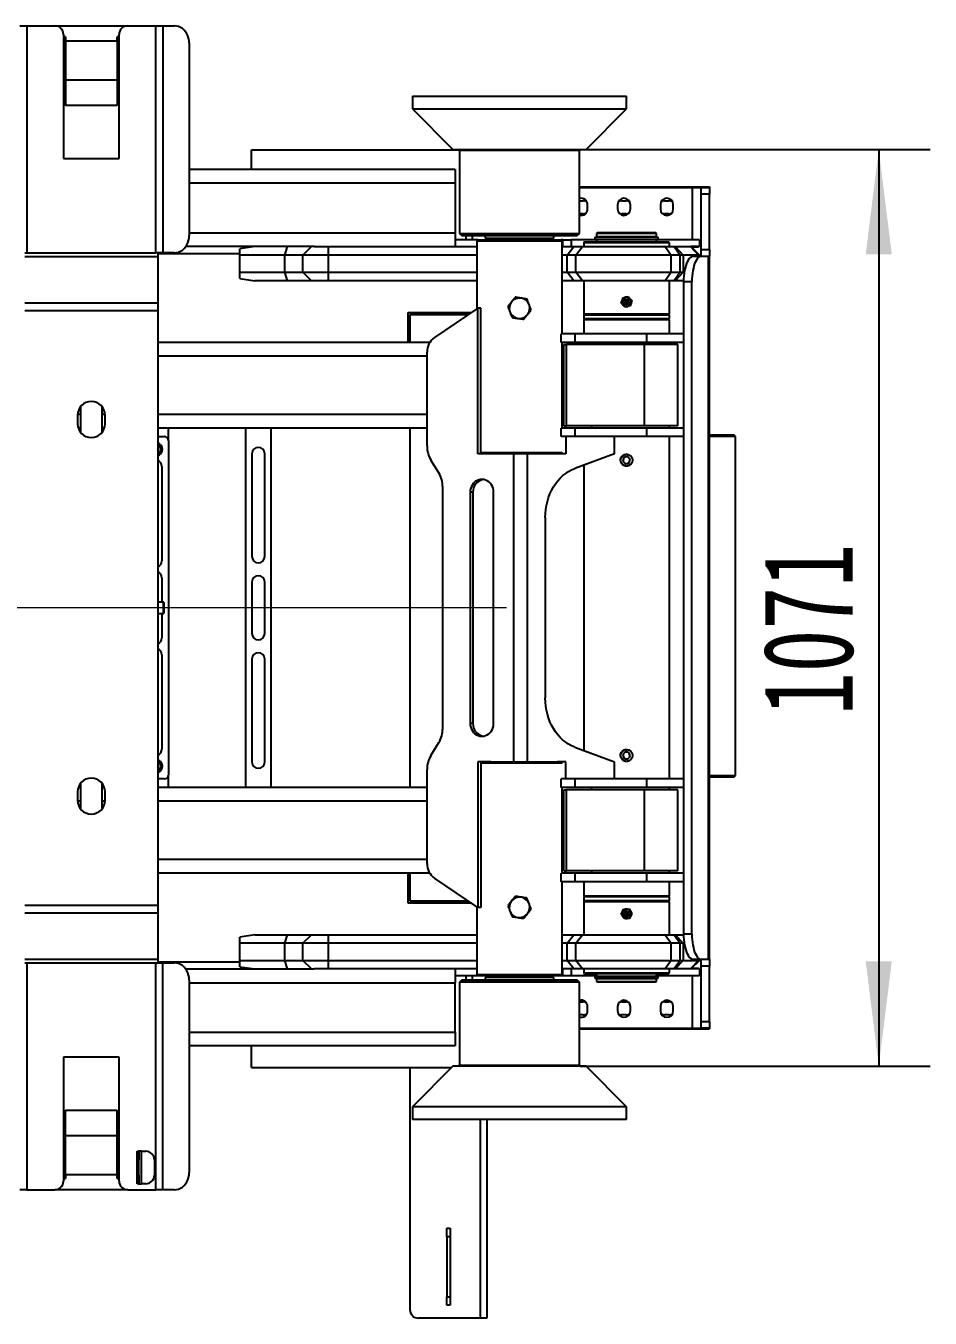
# Model space of a CAD drawing. Header units: millimetres. Extents: x 0 to 420, y 0 to 297.
# Drawn here: x 272.2 to 307.4, y 105.4 to 155.7 of the extents above; entities that cross this region are included whole.
import ezdxf

# ---------------------------------------------------------------- set-up
doc = ezdxf.new("R2010")
doc.units = ezdxf.units.MM
doc.linetypes.add('CENTERX2', pattern=[20.32, 12.7, -2.54, 2.54, -2.54])
doc.layers.add('标注层', color=7, linetype='Continuous')
doc.styles.add('SLDTEXTSTYLE7', font='TXT', dxfattribs={"width": 0.7})
doc.dimstyles.new('SLDDIMSTYLE0', dxfattribs={"dimtxt": 3.5, "dimasz": 4.08, "dimexe": 0, "dimexo": 0.0625, "dimgap": 0.875, "dimtad": 2, "dimlfac": 30, "dimrnd": 1e-09, "dimzin": 12, "dimdsep": 46, "dimtxsty": 'SLDTEXTSTYLE7', "dimsah": 1, "dimcen": 0.09, "dimadec": 0, "dimazin": 3, "dimtfac": 1, "dimtofl": 0, "dimtmove": 0, "dimatfit": 3, "dimfxl": 0, "dimfrac": 2, "dimtolj": 1, "dimtzin": 12, "dimarcsym": 0})

# ---------------------------------------------------------------- blocks, each defined once
blk = doc.blocks.new('_D_10')
at = {"layer": '标注层'}
for p, q in [((293.975, 150.892), (307.359, 150.892)), ((305.359, 150.892), (305.359, 115.192)), ((293.742, 115.192), (307.359, 115.192))]:
    blk.add_line(p, q, dxfattribs=at)
for points in [[(305.359, 150.892), (304.851, 146.812), (305.867, 146.812)], [(305.359, 115.192), (305.867, 119.272), (304.851, 119.272)]]:
    blk.add_solid(points, dxfattribs=at)
at = {"layer": '标注层', "insert": (300.847, 128.861), "char_height": 3.5, "attachment_point": 1, "rotation": 90, "style": 'SLDTEXTSTYLE7'}
blk.add_mtext('1071', dxfattribs=at)

msp = doc.modelspace()

# ---------------------------------------------------------------- linework, layer by layer
at = {"color": 7, "linetype": 'Continuous', "lineweight": 25}
for p, q in [((271.9301, 155.70895), (272.19677, 155.70895)), ((272.19677, 155.70895), (272.19677, 146.87043)), ((272.19677, 155.70895), (273.29198, 155.70895)), ((273.29198, 155.70895), (276.12531, 155.70895)), ((276.12531, 155.70895), (277.22053, 155.70895)), ((277.22053, 146.87043), (277.22053, 155.70895)), ((277.22053, 155.70895), (277.48719, 155.70895)), ((277.48719, 155.70895), (277.48719, 146.87043)), ((277.48719, 155.70895), (277.94078, 155.70895)), ((273.62531, 155.37561), (273.62531, 150.54228)), ((273.70865, 155.27561), (273.62531, 155.27561)), ((273.70865, 155.27561), (273.70865, 155.10895)), ((275.70865, 155.10895), (273.70865, 155.10895)), ((273.70865, 155.10895), (273.70865, 153.59939)), ((275.70865, 155.10895), (275.70865, 155.27561)), ((275.79198, 155.27561), (275.70865, 155.27561)), ((275.70865, 155.10895), (275.70865, 153.59939)), ((275.79198, 150.54228), (275.79198, 155.37561)), ((278.51813, 155.04228), (278.51813, 147.53709)), ((275.70865, 153.59939), (273.70865, 153.59939)), ((273.70865, 153.59939), (273.70865, 152.60895)), ((275.70865, 153.59939), (275.70865, 152.60895)), ((275.70865, 152.60895), (273.70865, 152.60895)), ((287.20865, 152.97561), (287.20865, 152.47561)), ((287.20865, 152.97561), (295.54198, 152.97561)), ((295.54198, 152.47561), (295.54198, 152.97561)), ((287.20865, 152.47561), (288.77531, 150.89228)), ((287.20865, 152.47561), (295.54198, 152.47561)), ((293.97531, 150.89228), (295.54198, 152.47561)), ((273.62531, 150.54228), (275.79198, 150.54228)), ((280.94198, 150.10895), (280.94198, 150.87561)), ((280.94198, 150.87561), (289.03751, 150.87561)), ((288.77531, 150.89228), (293.97531, 150.89228)), ((289.04198, 150.85895), (289.04198, 147.62561)), ((293.70865, 147.62561), (293.70865, 150.85895)), ((288.87531, 150.10895), (278.51813, 150.10895)), ((288.87531, 150.10895), (288.87531, 149.57561)), ((288.87531, 149.57561), (288.87531, 147.64228)), ((293.70865, 149.44228), (298.24198, 149.44228)), ((293.70865, 149.40895), (298.10865, 149.40895)), ((298.10865, 149.40895), (298.44198, 149.40895)), ((298.24198, 149.44228), (298.77531, 149.44228)), ((298.44198, 149.40895), (298.77531, 149.40895)), ((298.44198, 149.15646), (298.44198, 149.40895)), ((298.77531, 149.15646), (298.44198, 149.15646)), ((298.44198, 146.99477), (298.44198, 149.15646)), ((298.77531, 149.44228), (298.77531, 149.40895)), ((298.77531, 149.40895), (298.77531, 149.15646)), ((298.77531, 146.99477), (298.77531, 149.15646)), ((293.70865, 148.89228), (293.85865, 148.89228)), ((294.02531, 148.57561), (294.02531, 148.74228)), ((295.19198, 148.74228), (295.19198, 148.57561)), ((295.35865, 148.89228), (295.52531, 148.89228)), ((295.69198, 148.57561), (295.69198, 148.74228)), ((296.85865, 148.74228), (296.85865, 148.57561)), ((297.02531, 148.89228), (297.19198, 148.89228)), ((297.35865, 148.57561), (297.35865, 148.74228)), ((293.85865, 148.39228), (293.70865, 148.39228)), ((295.52531, 148.39228), (295.35865, 148.39228)), ((297.19198, 148.39228), (297.02531, 148.39228)), ((288.87531, 147.64228), (288.87531, 147.10895)), ((289.04198, 147.62561), (289.14198, 147.52561)), ((289.04198, 147.62561), (293.70865, 147.62561)), ((293.60865, 147.52561), (289.14198, 147.52561)), ((290.04198, 147.52561), (290.04198, 147.44228)), ((292.70865, 147.44228), (292.70865, 147.52561)), ((293.60865, 147.52561), (293.70865, 147.62561)), ((294.40865, 147.65895), (294.37531, 147.62561)), ((294.37531, 147.62561), (294.37531, 147.50895)), ((296.70865, 147.62561), (294.37531, 147.62561)), ((294.37531, 147.50895), (295.54198, 147.50895)), ((294.40865, 147.65895), (296.67531, 147.65895)), ((294.42531, 147.50895), (294.42531, 147.47228)), ((295.54198, 147.50895), (296.70865, 147.50895)), ((296.65865, 147.47228), (296.65865, 147.50895)), ((296.70865, 147.62561), (296.67531, 147.65895)), ((296.70865, 147.50895), (296.70865, 147.62561)), ((283.3852, 147.10895), (278.38333, 147.10895)), ((281.07689, 147.10895), (280.49195, 147.01981)), ((280.49195, 146.77561), (280.49195, 147.01981)), ((282.23984, 146.77561), (282.33913, 147.10895)), ((282.94198, 146.77561), (283.27531, 147.10895)), ((283.3852, 147.10895), (283.94198, 147.10895)), ((283.94198, 146.77561), (283.94198, 147.10895)), ((283.94198, 147.10895), (289.70865, 147.10895)), ((289.75865, 147.37561), (288.87531, 147.37561)), ((289.75865, 147.37561), (289.70865, 147.32561)), ((289.70865, 147.32561), (289.70865, 144.6753)), ((293.04198, 147.32561), (289.70865, 147.32561)), ((289.75865, 147.37561), (292.99198, 147.37561)), ((290.04198, 147.44228), (292.70865, 147.44228)), ((290.20865, 147.44228), (290.20865, 147.37561)), ((292.54198, 147.37561), (292.54198, 147.44228)), ((293.04198, 147.32561), (292.99198, 147.37561)), ((293.06212, 147.37561), (292.99198, 147.37561)), ((293.04198, 143.70895), (293.04198, 147.32561)), ((293.04198, 147.10895), (293.49308, 147.10895)), ((293.06212, 147.10895), (293.06212, 147.37561)), ((293.06212, 147.37561), (293.39276, 147.37561)), ((293.2303, 146.77561), (293.49308, 147.10895)), ((293.39276, 147.37561), (293.39276, 147.10895)), ((294.37531, 147.37561), (293.39276, 147.37561)), ((293.49308, 147.10895), (293.83395, 147.10895)), ((293.57117, 146.77561), (293.83395, 147.10895)), ((293.83395, 147.10895), (297.0466, 147.10895)), ((293.90865, 147.29228), (293.87531, 147.25895)), ((293.87531, 147.25895), (293.87531, 147.10895)), ((297.20865, 147.25895), (293.87531, 147.25895)), ((293.90865, 147.29228), (297.17531, 147.29228)), ((294.30656, 147.47228), (294.30656, 147.38895)), ((294.30656, 147.47228), (296.7774, 147.47228)), ((294.30656, 147.38895), (296.7774, 147.38895)), ((294.37531, 147.38895), (294.37531, 147.29228)), ((296.70865, 147.29228), (296.70865, 147.38895)), ((298.37531, 147.37561), (296.70865, 147.37561)), ((296.7774, 147.38895), (296.7774, 147.47228)), ((297.0466, 147.10895), (297.27808, 146.77561)), ((297.0466, 147.10895), (297.39998, 147.10895)), ((297.20865, 147.25895), (297.17531, 147.29228)), ((297.20865, 147.10895), (297.20865, 147.25895)), ((297.39998, 147.10895), (297.63147, 146.77561)), ((297.39998, 147.10895), (297.43899, 147.10895)), ((297.43899, 147.10895), (297.74848, 146.77561)), ((297.43899, 147.10895), (298.03006, 147.10895)), ((298.03006, 147.10895), (298.33955, 146.77561)), ((298.03006, 147.10895), (298.04198, 147.10895)), ((298.04198, 147.10895), (298.37531, 146.77561)), ((298.37531, 147.10895), (298.04198, 147.10895)), ((298.34669, 147.08949), (298.06144, 147.08949)), ((298.37531, 147.37561), (298.37531, 147.10895)), ((298.37531, 147.10048), (298.37531, 147.10895)), ((298.44198, 146.99477), (298.77531, 146.99477)), ((298.44198, 146.74228), (298.44198, 146.99477)), ((298.77531, 146.99477), (298.77531, 146.74228)), ((272.12531, 146.87043), (272.19677, 146.87043)), ((272.12531, 146.72251), (277.29198, 146.72251)), ((272.19677, 146.87043), (277.22053, 146.87043)), ((277.29198, 146.87043), (277.22053, 146.87043)), ((277.29198, 146.87043), (277.29198, 146.72251)), ((277.48719, 146.87043), (277.29198, 146.87043)), ((277.29198, 146.72251), (277.29198, 144.92405)), ((277.94078, 146.87043), (277.48719, 146.87043)), ((282.23984, 146.77561), (280.49195, 146.77561)), ((280.49195, 146.10895), (280.49195, 146.77561)), ((282.94198, 146.77561), (282.23984, 146.77561)), ((282.23984, 146.10895), (282.23984, 146.77561)), ((283.94198, 146.77561), (282.94198, 146.77561)), ((282.94198, 146.10895), (282.94198, 146.77561)), ((289.70865, 146.77561), (283.94198, 146.77561)), ((283.94198, 146.10895), (283.94198, 146.77561)), ((293.2303, 146.77561), (293.04198, 146.77561)), ((293.57117, 146.77561), (293.2303, 146.77561)), ((293.2303, 146.10895), (293.2303, 146.77561)), ((297.27808, 146.77561), (293.57117, 146.77561)), ((293.57117, 146.10895), (293.57117, 146.77561)), ((297.27808, 146.10895), (297.27808, 146.77561)), ((297.63147, 146.77561), (297.27808, 146.77561)), ((297.63147, 146.10895), (297.63147, 146.77561)), ((297.74848, 146.77561), (297.63147, 146.77561)), ((297.74848, 146.77561), (297.74848, 146.10895)), ((298.33955, 146.77561), (297.74848, 146.77561)), ((298.1467, 146.74228), (298.4562, 146.74228)), ((298.37531, 146.77561), (298.33955, 146.77561)), ((298.37531, 146.77561), (298.37531, 146.74228)), ((298.4562, 146.74228), (298.72763, 146.74228)), ((298.72763, 119.34228), (298.72763, 146.74228)), ((298.72763, 146.74228), (298.77531, 146.74228)), ((298.77531, 119.34228), (298.77531, 146.74228)), ((280.49195, 146.10895), (282.23984, 146.10895)), ((280.49195, 145.86475), (280.49195, 146.10895)), ((282.23984, 146.10895), (282.94198, 146.10895)), ((282.33913, 145.77561), (282.23984, 146.10895)), ((282.94198, 146.10895), (283.94198, 146.10895)), ((283.27531, 145.77561), (282.94198, 146.10895)), ((283.94198, 146.10895), (289.70865, 146.10895)), ((283.94198, 145.77561), (283.94198, 146.10895)), ((293.04198, 146.10895), (293.2303, 146.10895)), ((293.2303, 146.10895), (293.57117, 146.10895)), ((293.49308, 145.77561), (293.2303, 146.10895)), ((293.57117, 146.10895), (297.27808, 146.10895)), ((293.83395, 145.77561), (293.57117, 146.10895)), ((297.27808, 146.10895), (297.0466, 145.77561)), ((297.27808, 146.10895), (297.63147, 146.10895)), ((297.63147, 146.10895), (297.39998, 145.77561)), ((297.74848, 146.10895), (297.43899, 145.77561)), ((297.63147, 146.10895), (297.74848, 146.10895)), ((297.74848, 146.10895), (297.80118, 146.10895)), ((280.49195, 145.86475), (281.07689, 145.77561)), ((282.33913, 145.77561), (281.07689, 145.77561)), ((283.27531, 145.77561), (282.33913, 145.77561)), ((283.94198, 145.77561), (283.27531, 145.77561)), ((289.70865, 145.77561), (283.94198, 145.77561)), ((293.49308, 145.77561), (293.04198, 145.77561)), ((293.83395, 145.77561), (293.49308, 145.77561)), ((297.0466, 145.77561), (293.83395, 145.77561)), ((293.87531, 145.77561), (293.87531, 144.49228)), ((297.39998, 145.77561), (297.0466, 145.77561)), ((297.20865, 144.49228), (297.20865, 145.77561)), ((297.43899, 145.77561), (297.39998, 145.77561)), ((297.77552, 145.77561), (297.43899, 145.77561)), ((298.08481, 145.74228), (297.77531, 145.74228)), ((297.77531, 120.34228), (297.77531, 145.74228)), ((298.08481, 120.34228), (298.08481, 145.74228)), ((295.33603, 144.90996), (295.36631, 145.01138)), ((295.36631, 145.01138), (295.39658, 145.11281)), ((295.39658, 145.11281), (295.49956, 145.1373)), ((295.49956, 145.1373), (295.60253, 145.1618)), ((295.60253, 145.1618), (295.67523, 145.08486)), ((295.67523, 145.08486), (295.74793, 145.00793)), ((295.74793, 145.00793), (295.71765, 144.90651)), ((272.12531, 144.92405), (277.29198, 144.92405)), ((272.12531, 144.62821), (277.29198, 144.62821)), ((277.29198, 144.92405), (277.29198, 144.62821)), ((277.29198, 144.62821), (277.29198, 121.45635)), ((287.04198, 144.54228), (289.51086, 144.54228)), ((287.04198, 143.37561), (287.04198, 144.54228)), ((287.10865, 144.45895), (287.10865, 143.37561)), ((289.38695, 144.45895), (287.10865, 144.45895)), ((289.75867, 144.70895), (288.06647, 143.57085)), ((289.75867, 139.04228), (289.75867, 144.70895)), ((289.86626, 144.70895), (289.75867, 144.70895)), ((289.86626, 139.04228), (289.86626, 144.70895)), ((293.87531, 144.49228), (293.90865, 144.45895)), ((293.87531, 144.49228), (297.20865, 144.49228)), ((293.87531, 144.45895), (293.87531, 144.30561)), ((293.87531, 144.45895), (297.20865, 144.45895)), ((295.40873, 144.83303), (295.33603, 144.90996)), ((295.48143, 144.7561), (295.40873, 144.83303)), ((295.5844, 144.78059), (295.48143, 144.7561)), ((295.68738, 144.80508), (295.5844, 144.78059)), ((295.71765, 144.90651), (295.68738, 144.80508)), ((297.17531, 144.45895), (297.20865, 144.49228)), ((297.20865, 144.30561), (297.20865, 144.45895)), ((293.87531, 144.30561), (293.88865, 144.29228)), ((293.87531, 144.30561), (297.20865, 144.30561)), ((293.90865, 144.29228), (293.87531, 144.25895)), ((293.87531, 144.25895), (293.87531, 143.70895)), ((297.20865, 144.25895), (293.87531, 144.25895)), ((293.88865, 144.29228), (297.19531, 144.29228)), ((297.20865, 144.25895), (297.17531, 144.29228)), ((297.19531, 144.29228), (297.20865, 144.30561)), ((297.20865, 143.70895), (297.20865, 144.25895)), ((293.00012, 143.37561), (293.00012, 143.70895)), ((293.54198, 143.70895), (293.00012, 143.70895)), ((293.54198, 143.37561), (293.54198, 143.70895)), ((296.3351, 143.70895), (293.54198, 143.70895)), ((296.3351, 143.37561), (296.3351, 143.70895)), ((297.77531, 143.70895), (296.3351, 143.70895)), ((287.8803, 143.37561), (277.29198, 143.37561)), ((287.77617, 139.34505), (287.77617, 143.00308)), ((293.54198, 143.37561), (293.00012, 143.37561)), ((293.04198, 140.04228), (293.04198, 143.37561)), ((293.10555, 143.10895), (293.04198, 143.10895)), ((293.10555, 140.12561), (293.10555, 143.29228)), ((293.10555, 143.29228), (293.19886, 143.29228)), ((293.19886, 140.12561), (293.19886, 143.29228)), ((296.2418, 143.29228), (293.19886, 143.29228)), ((296.3351, 143.37561), (293.54198, 143.37561)), ((294.18429, 143.37561), (294.18429, 143.29228)), ((296.2418, 140.12561), (296.2418, 143.29228)), ((297.54198, 143.29228), (296.2418, 143.29228)), ((297.77531, 143.37561), (296.3351, 143.37561)), ((297.20865, 143.29228), (297.20865, 143.37561)), ((297.54198, 140.12561), (297.54198, 143.29228)), ((274.17531, 140.54228), (274.17531, 140.20895)), ((274.29198, 140.8752), (274.29198, 139.87603)), ((275.12531, 139.87603), (275.12531, 140.8752)), ((275.24198, 140.20895), (275.24198, 140.54228)), ((274.29198, 140.04228), (274.20202, 140.04228)), ((275.21527, 140.04228), (275.12531, 140.04228)), ((287.77617, 140.04228), (277.29198, 140.04228)), ((277.70865, 139.54228), (277.70865, 140.04228)), ((280.70865, 140.04228), (280.70865, 126.04228)), ((281.70865, 126.04228), (281.70865, 140.04228)), ((287.10865, 140.04228), (287.10865, 126.04228)), ((293.00012, 139.70895), (293.00012, 140.04228)), ((293.54198, 140.04228), (293.00012, 140.04228)), ((293.04198, 140.30895), (293.10555, 140.30895)), ((293.10555, 140.12561), (293.19886, 140.12561)), ((296.2418, 140.12561), (293.19886, 140.12561)), ((293.54198, 139.70895), (293.54198, 140.04228)), ((296.3351, 140.04228), (293.54198, 140.04228)), ((294.18429, 140.12561), (294.18429, 140.04228)), ((297.54198, 140.12561), (296.2418, 140.12561)), ((296.3351, 139.70895), (296.3351, 140.04228)), ((297.77531, 140.04228), (296.3351, 140.04228)), ((297.20865, 140.04228), (297.20865, 140.12561)), ((277.29198, 139.70895), (277.54198, 139.70895)), ((277.70865, 139.54228), (277.70865, 126.54228)), ((293.54198, 139.70895), (293.00012, 139.70895)), ((293.18446, 139.70895), (293.18446, 139.04228)), ((296.3351, 139.70895), (293.54198, 139.70895)), ((295.06723, 139.04228), (295.06723, 139.70895)), ((297.77531, 139.70895), (296.3351, 139.70895)), ((297.20865, 126.37561), (297.20865, 139.70895)), ((298.77531, 139.77561), (299.72252, 139.77561)), ((299.78918, 139.70895), (298.77531, 139.70895)), ((299.78918, 139.70895), (299.72252, 139.77561)), ((299.78918, 126.50895), (299.78918, 139.70895)), ((277.32282, 139.20297), (277.29198, 139.26349)), ((277.29198, 139.15547), (277.32282, 139.20297)), ((280.95865, 139.04228), (280.95865, 135.04228)), ((281.45865, 135.04228), (281.45865, 139.04228)), ((290.26433, 139.04228), (289.75867, 139.04228)), ((289.86626, 139.09228), (293.02991, 139.09228)), ((292.85418, 139.04228), (290.26433, 139.04228)), ((291.15442, 127.04228), (291.15442, 139.04228)), ((291.68463, 127.04228), (291.68463, 139.04228)), ((293.18446, 139.04228), (292.85418, 139.04228)), ((292.99198, 139.04228), (293.02694, 139.07724)), ((293.02694, 139.08885), (293.02694, 139.04228)), ((295.06723, 139.04228), (293.52764, 138.46987)), ((295.58061, 138.93979), (295.43355, 138.89949)), ((295.68904, 138.83257), (295.58061, 138.93979)), ((277.29198, 138.77561), (277.2984, 138.77561)), ((277.45865, 138.54228), (277.45865, 134.87561)), ((288.2325, 138.2942), (287.92985, 138.79035)), ((293.87531, 138.59913), (293.87531, 127.48542)), ((295.43355, 138.89949), (295.39492, 138.75198)), ((295.39492, 138.75198), (295.50334, 138.64477)), ((295.50334, 138.64477), (295.65041, 138.68507)), ((295.65041, 138.68507), (295.68904, 138.83257)), ((288.38617, 128.34505), (288.38617, 137.7395)), ((289.45367, 137.54228), (289.45367, 128.54228)), ((289.56126, 137.54228), (289.45367, 137.54228)), ((289.56126, 137.54228), (289.56126, 128.54228)), ((290.36867, 128.54228), (290.36867, 137.54228)), ((292.37756, 136.55422), (292.37756, 129.53034)), ((277.45865, 134.20895), (277.45865, 133.25895)), ((280.95865, 134.04228), (280.95865, 132.04228)), ((281.45865, 132.04228), (281.45865, 134.04228)), ((277.51531, 133.25895), (277.29198, 133.25895)), ((277.52865, 133.24561), (277.52865, 132.83895)), ((277.29198, 132.82561), (277.51531, 132.82561)), ((277.45865, 132.82561), (277.45865, 131.87561)), ((277.45865, 131.20895), (277.45865, 127.54228)), ((280.95865, 131.04228), (280.95865, 127.04228)), ((281.45865, 127.04228), (281.45865, 131.04228)), ((289.56126, 128.54228), (289.45367, 128.54228)), ((287.92985, 127.2942), (288.2325, 127.79035)), ((293.52764, 127.61469), (295.06723, 127.04228)), ((295.50334, 127.43979), (295.39492, 127.33257)), ((295.65041, 127.39949), (295.50334, 127.43979)), ((295.68904, 127.25198), (295.65041, 127.39949)), ((277.2984, 127.30895), (277.29198, 127.30895)), ((277.32282, 126.86964), (277.29198, 126.93016)), ((277.29198, 126.82213), (277.32282, 126.86964)), ((290.26433, 127.04228), (289.75867, 127.04228)), ((289.75867, 127.04228), (289.75867, 121.37561)), ((289.86626, 127.04228), (289.86626, 121.37561)), ((293.02991, 126.99228), (289.86626, 126.99228)), ((290.26433, 127.04228), (292.85418, 127.04228)), ((293.18446, 127.04228), (292.85418, 127.04228)), ((293.02694, 127.00732), (292.99198, 127.04228)), ((293.02694, 126.99571), (293.02694, 127.04228)), ((293.18446, 126.37561), (293.18446, 127.04228)), ((295.06723, 126.37561), (295.06723, 127.04228)), ((295.39492, 127.33257), (295.43355, 127.18507)), ((295.43355, 127.18507), (295.58061, 127.14477)), ((295.58061, 127.14477), (295.68904, 127.25198)), ((277.54198, 126.37561), (277.29198, 126.37561)), ((277.70865, 126.04228), (277.70865, 126.54228)), ((287.77617, 123.08148), (287.77617, 126.7395)), ((293.00012, 126.04228), (293.00012, 126.37561)), ((293.54198, 126.37561), (293.00012, 126.37561)), ((293.54198, 126.04228), (293.54198, 126.37561)), ((296.3351, 126.37561), (293.54198, 126.37561)), ((296.3351, 126.04228), (296.3351, 126.37561)), ((297.77531, 126.37561), (296.3351, 126.37561)), ((298.77531, 126.50895), (299.78918, 126.50895)), ((299.72252, 126.44228), (298.77531, 126.44228)), ((299.72252, 126.44228), (299.78918, 126.50895)), ((274.17531, 125.87561), (274.17531, 125.54228)), ((274.29198, 126.04228), (274.20202, 126.04228)), ((274.29198, 126.20853), (274.29198, 125.20936)), ((275.12531, 125.20936), (275.12531, 126.20853)), ((275.21527, 126.04228), (275.12531, 126.04228)), ((275.24198, 125.54228), (275.24198, 125.87561)), ((287.77617, 126.04228), (277.29198, 126.04228)), ((293.54198, 126.04228), (293.00012, 126.04228)), ((293.04198, 122.70895), (293.04198, 126.04228)), ((293.10555, 122.79228), (293.10555, 125.95895)), ((293.10555, 125.95895), (293.19886, 125.95895)), ((293.19886, 122.79228), (293.19886, 125.95895)), ((296.2418, 125.95895), (293.19886, 125.95895)), ((296.3351, 126.04228), (293.54198, 126.04228)), ((294.18429, 126.04228), (294.18429, 125.95895)), ((296.2418, 122.79228), (296.2418, 125.95895)), ((297.54198, 125.95895), (296.2418, 125.95895)), ((297.77531, 126.04228), (296.3351, 126.04228)), ((297.20865, 125.95895), (297.20865, 126.04228)), ((297.54198, 122.79228), (297.54198, 125.95895)), ((293.10555, 125.77561), (293.04198, 125.77561)), ((293.04198, 122.97561), (293.10555, 122.97561)), ((287.8803, 122.70895), (277.29198, 122.70895)), ((287.04198, 121.54228), (287.04198, 122.70895)), ((287.10865, 122.70895), (287.10865, 121.62561)), ((289.75867, 121.37561), (288.06647, 122.5137)), ((293.00012, 122.37561), (293.00012, 122.70895)), ((293.54198, 122.70895), (293.00012, 122.70895)), ((293.54198, 122.37561), (293.00012, 122.37561)), ((293.04198, 118.75895), (293.04198, 122.37561)), ((293.10555, 122.79228), (293.19886, 122.79228)), ((296.2418, 122.79228), (293.19886, 122.79228)), ((293.54198, 122.37561), (293.54198, 122.70895)), ((296.3351, 122.70895), (293.54198, 122.70895)), ((296.3351, 122.37561), (293.54198, 122.37561)), ((293.87531, 122.37561), (293.87531, 121.82561)), ((294.18429, 122.79228), (294.18429, 122.70895)), ((297.54198, 122.79228), (296.2418, 122.79228)), ((296.3351, 122.37561), (296.3351, 122.70895)), ((297.77531, 122.70895), (296.3351, 122.70895)), ((297.77531, 122.37561), (296.3351, 122.37561)), ((297.20865, 122.70895), (297.20865, 122.79228)), ((297.20865, 121.82561), (297.20865, 122.37561)), ((293.87531, 121.82561), (293.90865, 121.79228)), ((293.87531, 121.82561), (297.20865, 121.82561)), ((297.17531, 121.79228), (297.20865, 121.82561)), ((272.12531, 121.45635), (277.29198, 121.45635)), ((277.29198, 121.45635), (277.29198, 121.16051)), ((289.51086, 121.54228), (287.04198, 121.54228)), ((287.10865, 121.62561), (289.38695, 121.62561)), ((289.70865, 121.40926), (289.70865, 118.75895)), ((289.86626, 121.37561), (289.75867, 121.37561)), ((293.88865, 121.79228), (293.87531, 121.77895)), ((293.87531, 121.77895), (293.87531, 121.62561)), ((297.20865, 121.77895), (293.87531, 121.77895)), ((293.90865, 121.62561), (293.87531, 121.59228)), ((297.20865, 121.62561), (293.87531, 121.62561)), ((293.87531, 121.59228), (293.87531, 120.30895)), ((297.20865, 121.59228), (293.87531, 121.59228)), ((297.19531, 121.79228), (293.88865, 121.79228)), ((295.37934, 121.21022), (295.42818, 121.30412)), ((295.42818, 121.30412), (295.53393, 121.30877)), ((295.53393, 121.30877), (295.63967, 121.31342)), ((295.63967, 121.31342), (295.69657, 121.22416)), ((297.20865, 121.59228), (297.17531, 121.62561)), ((297.20865, 121.77895), (297.19531, 121.79228)), ((297.20865, 121.62561), (297.20865, 121.77895)), ((297.20865, 120.30895), (297.20865, 121.59228)), ((272.12531, 121.16051), (277.29198, 121.16051)), ((277.29198, 121.16051), (277.29198, 119.36205)), ((295.33049, 121.11632), (295.37934, 121.21022)), ((295.38739, 121.02706), (295.33049, 121.11632)), ((295.44428, 120.93781), (295.38739, 121.02706)), ((295.55003, 120.94246), (295.44428, 120.93781)), ((295.65578, 120.9471), (295.55003, 120.94246)), ((295.70462, 121.04101), (295.65578, 120.9471)), ((295.69657, 121.22416), (295.75347, 121.13491)), ((295.75347, 121.13491), (295.70462, 121.04101)), ((281.07689, 120.30895), (280.49195, 120.21981)), ((281.07689, 120.30895), (282.33913, 120.30895)), ((282.23984, 119.97561), (282.33913, 120.30895)), ((282.33913, 120.30895), (283.27531, 120.30895)), ((282.94198, 119.97561), (283.27531, 120.30895)), ((283.27531, 120.30895), (283.94198, 120.30895)), ((283.94198, 119.97561), (283.94198, 120.30895)), ((283.94198, 120.30895), (289.70865, 120.30895)), ((293.04198, 120.30895), (293.49308, 120.30895)), ((293.2303, 119.97561), (293.49308, 120.30895)), ((293.49308, 120.30895), (293.83395, 120.30895)), ((293.57117, 119.97561), (293.83395, 120.30895)), ((293.83395, 120.30895), (297.0466, 120.30895)), ((297.0466, 120.30895), (297.27808, 119.97561)), ((297.0466, 120.30895), (297.39998, 120.30895)), ((297.39998, 120.30895), (297.63147, 119.97561)), ((297.39998, 120.30895), (297.43899, 120.30895)), ((297.43899, 120.30895), (297.74848, 119.97561)), ((297.43899, 120.30895), (297.77552, 120.30895)), ((297.77531, 120.34228), (298.08481, 120.34228)), ((280.49195, 119.97561), (280.49195, 120.21981)), ((282.23984, 119.97561), (280.49195, 119.97561)), ((280.49195, 119.30895), (280.49195, 119.97561)), ((282.94198, 119.97561), (282.23984, 119.97561)), ((282.23984, 119.30895), (282.23984, 119.97561)), ((283.94198, 119.97561), (282.94198, 119.97561)), ((282.94198, 119.30895), (282.94198, 119.97561)), ((289.70865, 119.97561), (283.94198, 119.97561)), ((283.94198, 119.30895), (283.94198, 119.97561)), ((293.2303, 119.97561), (293.04198, 119.97561)), ((293.57117, 119.97561), (293.2303, 119.97561)), ((293.2303, 119.30895), (293.2303, 119.97561)), ((297.27808, 119.97561), (293.57117, 119.97561)), ((293.57117, 119.30895), (293.57117, 119.97561)), ((297.27808, 119.30895), (297.27808, 119.97561)), ((297.63147, 119.97561), (297.27808, 119.97561)), ((297.63147, 119.30895), (297.63147, 119.97561)), ((297.74848, 119.97561), (297.63147, 119.97561)), ((297.74848, 119.97561), (297.74848, 119.30895)), ((297.80118, 119.97561), (297.74848, 119.97561)), ((272.12531, 119.36205), (277.29198, 119.36205)), ((277.29198, 119.36205), (277.29198, 119.21413)), ((280.49195, 119.30895), (282.23984, 119.30895)), ((280.49195, 119.06475), (280.49195, 119.30895)), ((282.23984, 119.30895), (282.94198, 119.30895)), ((282.33913, 118.97561), (282.23984, 119.30895)), ((282.94198, 119.30895), (283.94198, 119.30895)), ((283.27531, 118.97561), (282.94198, 119.30895)), ((283.94198, 119.30895), (289.70865, 119.30895)), ((283.94198, 118.97561), (283.94198, 119.30895)), ((293.04198, 119.30895), (293.2303, 119.30895)), ((293.2303, 119.30895), (293.57117, 119.30895)), ((293.49308, 118.97561), (293.2303, 119.30895)), ((293.57117, 119.30895), (297.27808, 119.30895)), ((293.83395, 118.97561), (293.57117, 119.30895)), ((297.27808, 119.30895), (297.0466, 118.97561)), ((297.27808, 119.30895), (297.63147, 119.30895)), ((297.63147, 119.30895), (297.39998, 118.97561)), ((297.74848, 119.30895), (297.43899, 118.97561)), ((297.63147, 119.30895), (297.74848, 119.30895)), ((297.74848, 119.30895), (298.33955, 119.30895)), ((298.33955, 119.30895), (298.03006, 118.97561)), ((298.37531, 119.30895), (298.04198, 118.97561)), ((298.4562, 119.34228), (298.1467, 119.34228)), ((298.33955, 119.30895), (298.37531, 119.30895)), ((298.37531, 119.34228), (298.37531, 119.30895)), ((298.44198, 119.08979), (298.44198, 119.34228)), ((298.72763, 119.34228), (298.4562, 119.34228)), ((298.77531, 119.34228), (298.72763, 119.34228)), ((298.77531, 119.34228), (298.77531, 119.08979)), ((272.12531, 119.21413), (272.19677, 119.21413)), ((272.19677, 119.21413), (277.22053, 119.21413)), ((272.19677, 119.21413), (272.19677, 110.37561)), ((277.22053, 119.21413), (277.29198, 119.21413)), ((277.22053, 110.37561), (277.22053, 119.21413)), ((277.29198, 119.21413), (277.48719, 119.21413)), ((277.48719, 110.37561), (277.48719, 119.21413)), ((277.48719, 119.21413), (277.94078, 119.21413)), ((278.38333, 118.97561), (283.3852, 118.97561)), ((280.49195, 119.06475), (281.07689, 118.97561)), ((283.94198, 118.97561), (283.3852, 118.97561)), ((289.70865, 118.97561), (283.94198, 118.97561)), ((288.87531, 118.97561), (288.87531, 118.44228)), ((293.49308, 118.97561), (293.04198, 118.97561)), ((293.06212, 118.70895), (293.06212, 118.97561)), ((293.39276, 118.97561), (293.39276, 118.70895)), ((293.83395, 118.97561), (293.49308, 118.97561)), ((297.0466, 118.97561), (293.83395, 118.97561)), ((293.87531, 118.97561), (293.87531, 118.82561)), ((293.87531, 118.82561), (293.90865, 118.79228)), ((293.87531, 118.82561), (297.20865, 118.82561)), ((297.17531, 118.79228), (293.90865, 118.79228)), ((294.37531, 118.79228), (294.37531, 118.69895)), ((296.70865, 118.69895), (296.70865, 118.79228)), ((297.39998, 118.97561), (297.0466, 118.97561)), ((297.17531, 118.79228), (297.20865, 118.82561)), ((297.20865, 118.82561), (297.20865, 118.97561)), ((297.43899, 118.97561), (297.39998, 118.97561)), ((298.03006, 118.97561), (297.43899, 118.97561)), ((298.04198, 118.97561), (298.03006, 118.97561)), ((298.37531, 118.97561), (298.04198, 118.97561)), ((298.34669, 118.99507), (298.06144, 118.99507)), ((298.37531, 118.97561), (298.37531, 118.98408)), ((298.37531, 118.97561), (298.37531, 118.70895)), ((298.77531, 119.08979), (298.44198, 119.08979)), ((298.44198, 116.9281), (298.44198, 119.08979)), ((298.77531, 116.9281), (298.77531, 119.08979)), ((278.51813, 118.54747), (278.51813, 111.04228)), ((289.75865, 118.70895), (288.87531, 118.70895)), ((288.87531, 116.50895), (288.87531, 118.44228)), ((289.14198, 118.55895), (289.04198, 118.45895)), ((289.04198, 118.45895), (289.04198, 115.22561)), ((292.54771, 118.45895), (289.04198, 118.45895)), ((289.14198, 118.55895), (292.49747, 118.55895)), ((289.70865, 118.75895), (289.75865, 118.70895)), ((289.70865, 118.75895), (293.04198, 118.75895)), ((292.99198, 118.70895), (289.75865, 118.70895)), ((290.04198, 118.64228), (290.04198, 118.55895)), ((292.04526, 118.64228), (290.04198, 118.64228)), ((290.20865, 118.70895), (290.20865, 118.64228)), ((292.70865, 118.64228), (292.04526, 118.64228)), ((292.49747, 118.55895), (293.60865, 118.55895)), ((292.54198, 118.64228), (292.54198, 118.70895)), ((293.70865, 118.45895), (292.54771, 118.45895)), ((292.70865, 118.55895), (292.70865, 118.64228)), ((292.99198, 118.70895), (293.04198, 118.75895)), ((293.06212, 118.70895), (292.99198, 118.70895)), ((293.39276, 118.70895), (293.06212, 118.70895)), ((294.37531, 118.70895), (293.39276, 118.70895)), ((293.70865, 118.45895), (293.60865, 118.55895)), ((293.70865, 115.22561), (293.70865, 118.45895)), ((294.30656, 118.69561), (294.30656, 118.61228)), ((294.30656, 118.69561), (296.7774, 118.69561)), ((294.30656, 118.61228), (296.7774, 118.61228)), ((294.37531, 118.69895), (295.54198, 118.69895)), ((294.37531, 118.60895), (294.37531, 118.49228)), ((294.37531, 118.60895), (295.54198, 118.60895)), ((294.37531, 118.49228), (294.40865, 118.45895)), ((294.37531, 118.49228), (295.54198, 118.49228)), ((295.54198, 118.45895), (294.40865, 118.45895)), ((294.42531, 118.69895), (294.42531, 118.69561)), ((294.42531, 118.61228), (294.42531, 118.60895)), ((295.54198, 118.69895), (296.70865, 118.69895)), ((295.54198, 118.60895), (296.70865, 118.60895)), ((295.54198, 118.49228), (296.70865, 118.49228)), ((296.67531, 118.45895), (295.54198, 118.45895)), ((296.65865, 118.69561), (296.65865, 118.69895)), ((296.65865, 118.60895), (296.65865, 118.61228)), ((296.67531, 118.45895), (296.70865, 118.49228)), ((298.37531, 118.70895), (296.70865, 118.70895)), ((296.70865, 118.49228), (296.70865, 118.60895)), ((296.7774, 118.61228), (296.7774, 118.69561)), ((293.70865, 117.69228), (293.85865, 117.69228)), ((294.02531, 117.34228), (294.02531, 117.50895)), ((295.19198, 117.50895), (295.19198, 117.34228)), ((295.35865, 117.69228), (295.52531, 117.69228)), ((295.69198, 117.34228), (295.69198, 117.50895)), ((296.85865, 117.50895), (296.85865, 117.34228)), ((297.02531, 117.69228), (297.19198, 117.69228)), ((297.35865, 117.34228), (297.35865, 117.50895)), ((293.85865, 117.19228), (293.70865, 117.19228)), ((295.52531, 117.19228), (295.35865, 117.19228)), ((297.19198, 117.19228), (297.02531, 117.19228)), ((298.44198, 116.9281), (298.77531, 116.9281)), ((298.44198, 116.67561), (298.44198, 116.9281)), ((298.77531, 116.9281), (298.77531, 116.67561)), ((288.87531, 116.50895), (288.87531, 115.97561)), ((293.70865, 116.67561), (298.10865, 116.67561)), ((293.70865, 116.64228), (298.24198, 116.64228)), ((298.10865, 116.67561), (298.44198, 116.67561)), ((298.24198, 116.64228), (298.77531, 116.64228)), ((298.77531, 116.67561), (298.44198, 116.67561)), ((298.77531, 116.67561), (298.77531, 116.64228)), ((288.87531, 115.97561), (278.51813, 115.97561)), ((280.94198, 115.14228), (280.94198, 115.97561)), ((275.79198, 115.54228), (273.62531, 115.54228)), ((273.62531, 115.54228), (273.62531, 110.70895)), ((275.79198, 110.70895), (275.79198, 115.54228)), ((280.94198, 115.14228), (288.72584, 115.14228)), ((287.10865, 115.14228), (287.10865, 105.70895)), ((288.77531, 115.19228), (287.20865, 113.60895)), ((292.6817, 115.19228), (288.77531, 115.19228)), ((293.97531, 115.19228), (292.6817, 115.19228)), ((295.54198, 113.60895), (293.97531, 115.19228)), ((273.70865, 113.47561), (275.70865, 113.47561)), ((273.70865, 112.48516), (273.70865, 113.47561)), ((275.70865, 112.48516), (275.70865, 113.47561)), ((287.20865, 113.60895), (287.20865, 113.10895)), ((293.46888, 113.60895), (287.20865, 113.60895)), ((295.54198, 113.60895), (293.46888, 113.60895)), ((295.54198, 113.10895), (295.54198, 113.60895)), ((293.46888, 113.10895), (287.20865, 113.10895)), ((290.10865, 113.10895), (290.10865, 105.37561)), ((295.54198, 113.10895), (293.46888, 113.10895)), ((273.70865, 112.48516), (275.70865, 112.48516)), ((273.70865, 110.97561), (273.70865, 112.48516)), ((275.70865, 110.97561), (275.70865, 112.48516)), ((276.49634, 111.54228), (276.49634, 111.87561)), ((276.49634, 111.87561), (276.56301, 111.87561)), ((276.56301, 111.87561), (276.56301, 111.54228)), ((276.66301, 111.87561), (276.56301, 111.87561)), ((276.66301, 110.60895), (276.66301, 111.87561)), ((276.66301, 111.87561), (276.82968, 111.87561)), ((276.56301, 111.54228), (276.49634, 111.54228)), ((276.49634, 110.94228), (276.49634, 111.54228)), ((276.56301, 110.94228), (276.56301, 111.54228)), ((277.16301, 111.54228), (277.16301, 110.94228)), ((273.62531, 110.80895), (273.70865, 110.80895)), ((273.70865, 110.97561), (273.70865, 110.80895)), ((273.70865, 110.97561), (275.70865, 110.97561)), ((275.70865, 110.80895), (275.70865, 110.97561)), ((275.70865, 110.80895), (275.79198, 110.80895)), ((276.49634, 110.94228), (276.56301, 110.94228)), ((276.49634, 110.60895), (276.49634, 110.94228)), ((276.56301, 110.94228), (276.56301, 110.60895)), ((272.19677, 110.37561), (271.9301, 110.37561)), ((272.19677, 110.37561), (273.29198, 110.37561)), ((276.12531, 110.37561), (273.29198, 110.37561)), ((276.12531, 110.37561), (277.22053, 110.37561)), ((276.56301, 110.60895), (276.49634, 110.60895)), ((276.56301, 110.60895), (276.66301, 110.60895)), ((276.82968, 110.60895), (276.66301, 110.60895)), ((277.48719, 110.37561), (277.22053, 110.37561)), ((277.94078, 110.37561), (277.48719, 110.37561)), ((288.54198, 108.87561), (288.67531, 108.87561)), ((288.54198, 108.54228), (288.54198, 108.87561)), ((288.67531, 108.87561), (288.67531, 108.54228)), ((288.67531, 108.54228), (288.54198, 108.54228)), ((288.54198, 108.54228), (288.54198, 106.20895)), ((288.67531, 108.54228), (288.67531, 106.20895)), ((288.54198, 106.20895), (288.67531, 106.20895)), ((288.54198, 105.87561), (288.54198, 106.20895)), ((288.67531, 106.20895), (288.67531, 105.87561)), ((288.67531, 105.87561), (288.54198, 105.87561)), ((289.84198, 105.37561), (287.44198, 105.37561)), ((290.10865, 105.37561), (289.84198, 105.37561))]:
    msp.add_line(p, q, dxfattribs=at)
at = {"color": 8, "linetype": 'Continuous', "lineweight": 25}
for p, q in [((293.70865, 150.85895), (289.04198, 150.85895)), ((288.87531, 149.57561), (278.51813, 149.57561)), ((298.10865, 147.37561), (298.10865, 149.40895)), ((298.24198, 149.44228), (298.24198, 149.40895)), ((278.51813, 147.64228), (288.87531, 147.64228)), ((289.30391, 147.37561), (289.30391, 147.52561)), ((289.53961, 147.37561), (289.53961, 147.52561)), ((298.10865, 147.04228), (298.10865, 147.08949)), ((277.29198, 146.84228), (280.49195, 146.84228)), ((298.33955, 146.74228), (298.33955, 146.77561)), ((287.77617, 142.84228), (277.29198, 142.84228)), ((293.10555, 142.84228), (293.04198, 142.84228)), ((274.29198, 140.57561), (274.17636, 140.57561)), ((275.24094, 140.57561), (275.12531, 140.57561)), ((287.77617, 140.57561), (277.29198, 140.57561)), ((293.10555, 140.57561), (293.04198, 140.57561)), ((277.51531, 132.82561), (277.51531, 133.25895)), ((274.29198, 125.50895), (274.17636, 125.50895)), ((275.24094, 125.50895), (275.12531, 125.50895)), ((287.77617, 125.50895), (277.29198, 125.50895)), ((293.10555, 125.50895), (293.04198, 125.50895)), ((287.77617, 123.24228), (277.29198, 123.24228)), ((293.10555, 123.24228), (293.04198, 123.24228)), ((298.33955, 119.30895), (298.33955, 119.34228)), ((280.49195, 119.24228), (277.29198, 119.24228)), ((298.10865, 118.99507), (298.10865, 119.04228)), ((278.51813, 118.44228), (288.87531, 118.44228)), ((289.30391, 118.55895), (289.30391, 118.70895)), ((289.53961, 118.55895), (289.53961, 118.70895)), ((298.10865, 116.67561), (298.10865, 118.70895)), ((278.51813, 116.50895), (288.87531, 116.50895)), ((298.24198, 116.67561), (298.24198, 116.64228)), ((289.04198, 115.22561), (292.54771, 115.22561)), ((292.54771, 115.22561), (293.70865, 115.22561)), ((289.84198, 113.10895), (289.84198, 105.37561))]:
    msp.add_line(p, q, dxfattribs=at)
at = {"color": 7, "linetype": 'CENTERX2', "lineweight": 18, "ltscale": 3.333333}
msp.add_line((290.87531, 133.04228), (79.70865, 133.04228), dxfattribs=at)
at = {"color": 7, "linetype": 'Continuous', "lineweight": 25, "flags": 128}
for points in [[(278.51813, 155.04228), (278.51226, 155.13716), (278.49475, 155.2301), (278.46596, 155.31922), (278.42648, 155.40271), (278.37712, 155.47885), (278.31887, 155.54611), (278.25292, 155.60311), (278.18062, 155.6487), (278.10344, 155.68194), (278.02295, 155.70216), (277.94078, 155.70895)], [(277.94078, 146.87043), (278.02295, 146.87721), (278.10344, 146.89743), (278.18062, 146.93067), (278.25292, 146.97626), (278.31887, 147.03326), (278.37712, 147.10052), (278.42648, 147.17667), (278.46596, 147.26015), (278.49475, 147.34927), (278.51226, 147.44222), (278.51813, 147.53709)], [(297.77531, 145.74228), (297.77765, 145.85424), (297.78462, 145.9648), (297.79615, 146.07256), (297.81209, 146.17616), (297.83224, 146.27431), (297.85634, 146.36577), (297.88409, 146.44939), (297.91515, 146.52411), (297.94911, 146.589), (297.98556, 146.64325), (298.02404, 146.68616), (298.06406, 146.71721), (298.10512, 146.73599), (298.1467, 146.74228)], [(298.4562, 146.74228), (298.41461, 146.73599), (298.37355, 146.71721), (298.33353, 146.68616), (298.29506, 146.64325), (298.2586, 146.589), (298.22464, 146.52411), (298.19358, 146.44939), (298.16583, 146.36577), (298.14173, 146.27431), (298.12158, 146.17616), (298.10565, 146.07256), (298.09412, 145.9648), (298.08714, 145.85424), (298.08481, 145.74228)], [(292.37756, 136.55422), (292.38271, 136.71396), (292.39815, 136.87269), (292.42376, 137.02938), (292.4594, 137.18304), (292.50482, 137.33267), (292.55974, 137.47734), (292.62381, 137.6161), (292.69662, 137.74808), (292.7777, 137.87243), (292.86653, 137.98835), (292.96256, 138.09512), (293.06516, 138.19203), (293.17367, 138.27848), (293.28741, 138.35391), (293.40565, 138.41785), (293.52764, 138.46987)], [(290.36867, 137.54228), (290.36304, 137.6205), (290.34628, 137.69679), (290.31881, 137.76927), (290.2813, 137.83617), (290.23467, 137.89583), (290.18008, 137.94679), (290.11887, 137.98778), (290.05255, 138.01781), (289.98274, 138.03612), (289.91117, 138.04228), (289.8396, 138.03612), (289.7698, 138.01781), (289.70347, 137.98778), (289.64226, 137.94679), (289.58767, 137.89583), (289.54105, 137.83617), (289.50354, 137.76927), (289.47606, 137.69679), (289.4593, 137.6205), (289.45367, 137.54228)], [(293.52764, 127.61469), (293.40565, 127.66671), (293.28741, 127.73064), (293.17367, 127.80608), (293.06516, 127.89253), (292.96256, 127.98944), (292.86653, 128.0962), (292.7777, 128.21213), (292.69662, 128.33648), (292.62381, 128.46846), (292.55974, 128.60722), (292.50482, 128.75188), (292.4594, 128.90152), (292.42376, 129.05518), (292.39815, 129.21187), (292.38271, 129.37059), (292.37756, 129.53034)], [(289.45367, 128.54228), (289.4593, 128.46406), (289.47606, 128.38777), (289.50354, 128.31528), (289.54105, 128.24839), (289.58767, 128.18873), (289.64226, 128.13777), (289.70347, 128.09678), (289.7698, 128.06675), (289.8396, 128.04843), (289.91117, 128.04228), (289.98274, 128.04843), (290.05255, 128.06675), (290.11887, 128.09678), (290.18008, 128.13777), (290.23467, 128.18873), (290.2813, 128.24839), (290.31881, 128.31528), (290.34628, 128.38777), (290.36304, 128.46406), (290.36867, 128.54228)], [(298.1467, 119.34228), (298.10512, 119.34857), (298.06406, 119.36735), (298.02404, 119.3984), (297.98556, 119.44131), (297.94911, 119.49555), (297.91515, 119.56045), (297.88409, 119.63517), (297.85634, 119.71879), (297.83224, 119.81025), (297.81209, 119.9084), (297.79615, 120.012), (297.78462, 120.11976), (297.77765, 120.23031), (297.77531, 120.34228)], [(298.08481, 120.34228), (298.08714, 120.23031), (298.09412, 120.11976), (298.10565, 120.012), (298.12158, 119.9084), (298.14173, 119.81025), (298.16583, 119.71879), (298.19358, 119.63517), (298.22464, 119.56045), (298.2586, 119.49555), (298.29506, 119.44131), (298.33353, 119.3984), (298.37355, 119.36735), (298.41461, 119.34857), (298.4562, 119.34228)], [(278.51813, 118.54747), (278.51226, 118.64234), (278.49475, 118.73529), (278.46596, 118.82441), (278.42648, 118.90789), (278.37712, 118.98404), (278.31887, 119.0513), (278.25292, 119.1083), (278.18062, 119.15389), (278.10344, 119.18713), (278.02295, 119.20735), (277.94078, 119.21413)], [(277.94078, 110.37561), (278.02295, 110.3824), (278.10344, 110.40262), (278.18062, 110.43586), (278.25292, 110.48144), (278.31887, 110.53845), (278.37712, 110.60571), (278.42648, 110.68185), (278.46596, 110.76534), (278.49475, 110.85446), (278.51226, 110.9474), (278.51813, 111.04228)]]:
    msp.add_lwpolyline(points, dxfattribs=at)
at = {"color": 7, "linetype": 'Continuous', "lineweight": 25}
for centre, radius in [((295.54198, 144.95895), 0.11), ((295.54198, 144.95895), 0.08), ((295.54198, 144.95895), 0.03333), ((295.54198, 138.79228), 0.23093), ((295.54198, 127.29228), 0.23093), ((295.54198, 121.12561), 0.11), ((295.54198, 121.12561), 0.08), ((295.54198, 121.12561), 0.03333)]:
    msp.add_circle(centre, radius, dxfattribs=at)
for centre, radius, start, end in [((273.29198, 155.37561), 0.33333, 0, 90), ((276.12531, 155.37561), 0.33333, 90, 180), ((289.00865, 150.85895), 0.03333, 0, 90), ((293.74198, 150.85895), 0.03333, 90, 180), ((293.77531, 148.74228), 0.25, 0, 105.46601), ((295.44198, 148.74228), 0.25, 0, 180), ((297.10865, 148.74228), 0.25, 0, 180), ((293.77531, 148.57561), 0.25, 254.53399, 0), ((293.85865, 148.64228), 0.25, 54.895745, 90), ((295.44198, 148.57561), 0.25, 180, 0), ((295.35865, 148.64228), 0.25, 90, 125.103929), ((295.52531, 148.64228), 0.25, 54.895742, 90), ((297.10865, 148.57561), 0.25, 180, 0), ((297.02531, 148.64228), 0.25, 90, 125.104093), ((297.19198, 148.64228), 0.25, 54.89574, 90), ((293.85865, 148.64228), 0.25, 270, 296.335935), ((295.35865, 148.64228), 0.25, 243.664065, 270), ((295.52531, 148.64228), 0.25, 270, 296.335935), ((297.02531, 148.64228), 0.25, 243.664065, 270), ((297.19198, 148.64228), 0.25, 270, 296.335935), ((291.37531, 144.70895), 0.4, 81.221635, 141.221635), ((291.37531, 144.70895), 0.4, 21.221635, 81.221635), ((295.54198, 144.95895), 0.18333, 163.379497, 223.379497), ((295.54198, 144.95895), 0.18333, 103.379497, 163.379497), ((295.54198, 144.95895), 0.18333, 43.379497, 103.379497), ((295.54198, 144.95895), 0.18333, 343.379497, 43.379497), ((291.37531, 144.70895), 0.4, 141.221635, 201.221635), ((291.37531, 144.70895), 0.4, 201.221635, 261.221635), ((291.37531, 144.70895), 0.4, 261.221635, 321.221635), ((291.37531, 144.70895), 0.4, 321.221635, 21.221635), ((295.54198, 144.95895), 0.18333, 223.379497, 283.379497), ((295.54198, 144.95895), 0.18333, 283.379497, 343.379497), ((288.45791, 143.01261), 0.6818, 125.037872, 180.801048), ((274.70865, 140.54228), 0.53333, 0, 180), ((274.70865, 140.20895), 0.53333, 180, 0), ((277.20865, 139.20895), 0.26667, 288.848995, 71.790043), ((277.54198, 139.54228), 0.16667, 0, 90), ((277.20865, 139.20895), 0.21667, 292.619865, 67.380135), ((281.20865, 139.04228), 0.25, 0, 180), ((288.84298, 139.34196), 1.06681, 179.834032, 211.135642), ((295.54198, 138.79228), 0.13205, 45.322961, 105.322961), ((277.20865, 138.54228), 0.25, 0, 70.528779), ((295.54198, 138.79228), 0.13205, 165.322961, 225.322961), ((295.54198, 138.79228), 0.13205, 105.322961, 165.322961), ((295.54198, 138.79228), 0.13205, 225.322961, 285.322961), ((295.54198, 138.79228), 0.13205, 285.322961, 345.322961), ((295.54198, 138.79228), 0.13205, 345.322961, 45.322961), ((287.31937, 137.74259), 1.06681, 359.834032, 31.135642), ((290.04543, 137.56101), 0.48453, 99.558884, 182.215333), ((281.20865, 135.04228), 0.25, 180, 0), ((277.20865, 134.87561), 0.25, 289.471221, 0), ((277.20865, 134.20895), 0.25, 0, 70.528779), ((281.20865, 134.04228), 0.25, 0, 180), ((277.51531, 133.24561), 0.01333, 0, 90), ((277.51531, 132.83895), 0.01333, 270, 0), ((277.20865, 131.87561), 0.25, 289.471221, 0), ((281.20865, 132.04228), 0.25, 180, 0), ((277.20865, 131.20895), 0.25, 0, 70.528779), ((281.20865, 131.04228), 0.25, 0, 180), ((290.04543, 128.52355), 0.48453, 177.784667, 260.441116), ((287.31937, 128.34196), 1.06681, 328.864358, 0.165968), ((277.20865, 127.54228), 0.25, 289.471221, 0), ((295.54198, 127.29228), 0.13205, 134.677039, 194.677039), ((295.54198, 127.29228), 0.13205, 74.677039, 134.677039), ((295.54198, 127.29228), 0.13205, 14.677039, 74.677039), ((277.20865, 126.87561), 0.26667, 317.448802, 71.790043), ((277.20865, 126.87561), 0.21667, 292.619865, 67.380135), ((281.20865, 127.04228), 0.25, 180, 0), ((288.84298, 126.74259), 1.06681, 148.864358, 180.165968), ((295.54198, 127.29228), 0.13205, 194.677039, 254.677039), ((295.54198, 127.29228), 0.13205, 254.677039, 314.677039), ((295.54198, 127.29228), 0.13205, 314.677039, 14.677039), ((274.70865, 125.87561), 0.53333, 0, 180), ((277.20865, 126.87561), 0.26667, 288.209957, 317.448802), ((277.54198, 126.54228), 0.16667, 270, 0), ((274.70865, 125.54228), 0.53333, 180, 0), ((288.45791, 123.07194), 0.6818, 179.198952, 234.962128), ((291.37531, 121.37561), 0.4, 141.221635, 201.221635), ((291.37531, 121.37561), 0.4, 81.221635, 141.221635), ((291.37531, 121.37561), 0.4, 21.221635, 81.221635), ((291.37531, 121.37561), 0.4, 321.221635, 21.221635), ((295.54198, 121.12561), 0.18333, 92.516871, 152.516871), ((295.54198, 121.12561), 0.18333, 32.516871, 92.516871), ((291.37531, 121.37561), 0.4, 201.221635, 261.221635), ((291.37531, 121.37561), 0.4, 261.221635, 321.221635), ((295.54198, 121.12561), 0.18333, 152.516871, 212.516871), ((295.54198, 121.12561), 0.18333, 212.516871, 272.516871), ((295.54198, 121.12561), 0.18333, 272.516871, 332.516871), ((295.54198, 121.12561), 0.18333, 332.516871, 32.516871), ((293.77531, 117.50895), 0.25, 0, 105.46601), ((293.77531, 117.34228), 0.25, 254.53399, 0), ((293.85865, 117.44228), 0.25, 63.664065, 90), ((295.44198, 117.50895), 0.25, 0, 180), ((295.44198, 117.34228), 0.25, 180, 0), ((295.35865, 117.44228), 0.25, 90, 116.335935), ((295.52531, 117.44228), 0.25, 63.664065, 90), ((297.10865, 117.50895), 0.25, 0, 180), ((297.10865, 117.34228), 0.25, 180, 0), ((297.02531, 117.44228), 0.25, 90, 116.335935), ((297.19198, 117.44228), 0.25, 63.664064, 90), ((293.85865, 117.44228), 0.25, 270, 305.103931), ((295.35865, 117.44228), 0.25, 234.89607, 270), ((295.52531, 117.44228), 0.25, 270, 305.104258), ((297.02531, 117.44228), 0.25, 234.895907, 270), ((297.19198, 117.44228), 0.25, 270, 305.104427), ((289.00865, 115.22561), 0.03333, 270, 0), ((293.74198, 115.22561), 0.03333, 180, 270), ((276.82968, 111.54228), 0.33333, 0, 90), ((276.82968, 110.94228), 0.33333, 270, 0), ((273.29198, 110.70895), 0.33333, 270, 0), ((276.12531, 110.70895), 0.33333, 180, 270), ((287.44198, 105.70895), 0.33333, 180, 270)]:
    msp.add_arc(centre, radius, start, end, dxfattribs=at)
at = {"color": 8, "linetype": 'Continuous', "lineweight": 25}
for centre in [(277.20865, 139.20895), (277.20865, 126.87561)]:
    msp.add_arc(centre, 0.20333, 294.194537, 65.805463, dxfattribs=at)
at = {"color": 7, "linetype": 'Continuous', "lineweight": 25}
for points, knots in [([(291.20812, 145.1395), (291.18463, 145.11027), (291.13722, 145.05125), (291.08821, 144.99025), (291.06348, 144.95947)], [0, 0, 0, 0, 0.49545796, 1, 1, 1, 1]), ([(291.43636, 145.10426), (291.40613, 145.10893), (291.34521, 145.11833), (291.26917, 145.13008), (291.22386, 145.13707), (291.20812, 145.1395)], [0, 0, 0, 0, 0.3913676, 0.78863642, 1, 1, 1, 1]), ([(291.66459, 145.06902), (291.60681, 145.07794), (291.53153, 145.08956), (291.4543, 145.10149), (291.43636, 145.10426)], [0, 0, 0, 0, 0.7676328, 1, 1, 1, 1]), ([(291.74819, 144.85374), (291.74621, 144.85884), (291.7312, 144.89748), (291.70291, 144.97034), (291.67744, 145.03592), (291.66459, 145.06902)], [0, 0, 0, 0, 0.07009856, 0.53078884, 1, 1, 1, 1]), ([(291.06348, 144.95947), (291.06005, 144.9552), (291.03409, 144.92288), (290.98514, 144.86195), (290.94108, 144.80711), (290.91884, 144.77943)], [0, 0, 0, 0, 0.07009856, 0.53078884, 1, 1, 1, 1]), ([(290.91884, 144.77943), (290.93242, 144.74447), (290.95982, 144.67391), (290.98815, 144.60096), (291.00244, 144.56415)], [0, 0, 0, 0, 0.49545796, 1, 1, 1, 1]), ([(291.00244, 144.56415), (291.00442, 144.55905), (291.01943, 144.52041), (291.04772, 144.44755), (291.07318, 144.38197), (291.08603, 144.34888)], [0, 0, 0, 0, 0.07009856, 0.53078884, 1, 1, 1, 1]), ([(291.5425, 144.27839), (291.56599, 144.30763), (291.6134, 144.36664), (291.66241, 144.42764), (291.68714, 144.45842)], [0, 0, 0, 0, 0.49545796, 1, 1, 1, 1]), ([(291.68714, 144.45842), (291.69057, 144.46269), (291.71653, 144.49501), (291.76549, 144.55594), (291.80955, 144.61078), (291.83178, 144.63846)], [0, 0, 0, 0, 0.07009856, 0.53078884, 1, 1, 1, 1]), ([(291.83178, 144.63846), (291.81821, 144.67342), (291.79081, 144.74398), (291.76248, 144.81693), (291.74819, 144.85374)], [0, 0, 0, 0, 0.49545796, 1, 1, 1, 1]), ([(291.08603, 144.34888), (291.10177, 144.34645), (291.14666, 144.33951), (291.22269, 144.32777), (291.28361, 144.31837), (291.31427, 144.31363)], [0, 0, 0, 0, 0.21136411, 0.60308009, 1, 1, 1, 1]), ([(291.31427, 144.31363), (291.33221, 144.31086), (291.40944, 144.29893), (291.48472, 144.28731), (291.5425, 144.27839)], [0, 0, 0, 0, 0.2323672, 1, 1, 1, 1]), ([(295.30865, 138.79228), (295.3112, 138.81838), (295.31631, 138.87056), (295.35608, 138.94007), (295.41492, 138.99343), (295.48852, 139.02361), (295.5647, 139.0298), (295.61017, 139.01357), (295.63091, 139.00616)], [0, 0, 0, 0, 0.17062554, 0.34121038, 0.51284966, 0.68519159, 0.85639602, 1, 1, 1, 1]), ([(295.70811, 138.63284), (295.70194, 138.62525), (295.67918, 138.59726), (295.62109, 138.569), (295.5436, 138.55435), (295.46454, 138.5673), (295.39644, 138.60575), (295.35197, 138.64803), (295.34003, 138.67882), (295.33755, 138.6852)], [0, 0, 0, 0, 0.066437361, 0.244987457, 0.422935848, 0.599368913, 0.775717329, 0.953526185, 1, 1, 1, 1]), ([(295.30865, 127.29228), (295.3112, 127.31838), (295.31631, 127.37056), (295.35608, 127.44007), (295.41492, 127.49343), (295.48852, 127.52361), (295.5647, 127.5298), (295.61017, 127.51357), (295.63091, 127.50616)], [0, 0, 0, 0, 0.17062554, 0.34121038, 0.51284966, 0.68519159, 0.85639602, 1, 1, 1, 1]), ([(295.63055, 127.07824), (295.62716, 127.07625), (295.60123, 127.06102), (295.54236, 127.05568), (295.46592, 127.06779), (295.40844, 127.09481), (295.38595, 127.12146), (295.38019, 127.12828)], [0, 0, 0, 0, 0.04326399, 0.33112992, 0.61654452, 0.90182218, 1, 1, 1, 1]), ([(291.06348, 121.62614), (291.06005, 121.62187), (291.03409, 121.58955), (290.98514, 121.52862), (290.94108, 121.47377), (290.91884, 121.4461)], [0, 0, 0, 0, 0.07009856, 0.53078884, 1, 1, 1, 1]), ([(290.91884, 121.4461), (290.93242, 121.41114), (290.95982, 121.34057), (290.98815, 121.26763), (291.00244, 121.23082)], [0, 0, 0, 0, 0.49545796, 1, 1, 1, 1]), ([(291.20812, 121.80617), (291.18463, 121.77693), (291.13722, 121.71792), (291.08821, 121.65692), (291.06348, 121.62614)], [0, 0, 0, 0, 0.49545796, 1, 1, 1, 1]), ([(291.43636, 121.77093), (291.40613, 121.77559), (291.34521, 121.785), (291.26917, 121.79674), (291.22386, 121.80374), (291.20812, 121.80617)], [0, 0, 0, 0, 0.3913676, 0.78863642, 1, 1, 1, 1]), ([(291.66459, 121.73568), (291.60681, 121.74461), (291.53153, 121.75623), (291.4543, 121.76816), (291.43636, 121.77093)], [0, 0, 0, 0, 0.7676328, 1, 1, 1, 1]), ([(291.74819, 121.5204), (291.74621, 121.52551), (291.7312, 121.56415), (291.70291, 121.63701), (291.67744, 121.70259), (291.66459, 121.73568)], [0, 0, 0, 0, 0.07009856, 0.53078884, 1, 1, 1, 1]), ([(291.68714, 121.12509), (291.69057, 121.12936), (291.71653, 121.16167), (291.76549, 121.2226), (291.80955, 121.27745), (291.83178, 121.30512)], [0, 0, 0, 0, 0.07009856, 0.53078884, 1, 1, 1, 1]), ([(291.83178, 121.30512), (291.81821, 121.34009), (291.79081, 121.41065), (291.76248, 121.4836), (291.74819, 121.5204)], [0, 0, 0, 0, 0.49545796, 1, 1, 1, 1]), ([(291.00244, 121.23082), (291.00442, 121.22572), (291.01943, 121.18707), (291.04772, 121.11422), (291.07318, 121.04863), (291.08603, 121.01554)], [0, 0, 0, 0, 0.07009856, 0.53078884, 1, 1, 1, 1]), ([(291.08603, 121.01554), (291.10177, 121.01311), (291.14666, 121.00618), (291.22269, 120.99444), (291.28361, 120.98503), (291.31427, 120.9803)], [0, 0, 0, 0, 0.21136411, 0.60308009, 1, 1, 1, 1]), ([(291.31427, 120.9803), (291.33221, 120.97753), (291.40944, 120.9656), (291.48472, 120.95398), (291.5425, 120.94505)], [0, 0, 0, 0, 0.2323672, 1, 1, 1, 1]), ([(291.5425, 120.94505), (291.56599, 120.97429), (291.6134, 121.0333), (291.66241, 121.09431), (291.68714, 121.12509)], [0, 0, 0, 0, 0.49545796, 1, 1, 1, 1])]:
    msp.add_open_spline(points, degree=3, knots=knots, dxfattribs=at)

# ---------------------------------------------------------------- dimensions: what is measured, and where the dimension line sits
at = {"layer": '标注层'}
dim = msp.add_linear_dim(base=(305.35909, 115.19228), p1=(293.97531, 150.89228), p2=(293.74198, 115.19228), angle=90, dimstyle='SLDDIMSTYLE0', dxfattribs=at)
dim.commit()
dim.dimension.update_dxf_attribs({"geometry": '_D_10', "text_midpoint": (305.35909, 132.9346), "dimtype": 160})

doc.saveas('drawing.dxf')
